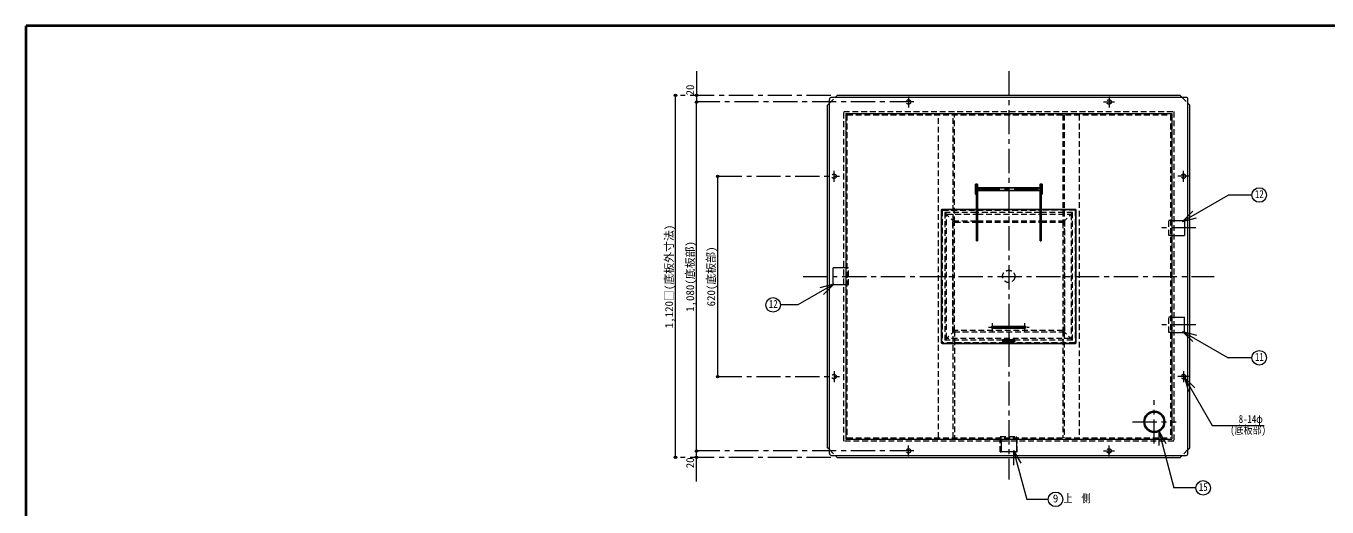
# Model space of a CAD drawing. Units: millimetres at full size, sheet at 1:15; details may follow other scales. Extents: x -3184 to 2891, y -2037 to 2178.
# Drawn here: x -3184 to 837, y 689 to 2178 of the extents above; entities that cross this region are included whole.
import ezdxf
from ezdxf.enums import TextEntityAlignment as Align

# ---------------------------------------------------------------- set-up
doc = ezdxf.new("R2010")
doc.units = ezdxf.units.MM
doc.header["$LTSCALE"] = 15
doc.header["$PDMODE"] = 32
doc.header["$PDSIZE"] = 7.5
doc.linetypes.add('CHAIN1', pattern=[8, 5, -1, 1, -1])
doc.linetypes.add('DASHED1', pattern=[1.8, 1.2, -0.6])
doc.layers.add('0-0', color=7, linetype='Continuous', lineweight=18)
doc.styles.add('ＭＳ ゴシック', font='')
doc.styles.get('ＭＳ ゴシック').set_extended_font_data('MS Gothic')

msp = doc.modelspace()

# ---------------------------------------------------------------- linework, layer by layer
at = {"layer": '0-0', "color": 1, "lineweight": 40}
for p in [(-3184.2, -2037.13), (2890.8, 2177.87)]:
    msp.add_line(p, (-3184.2, 2177.87), dxfattribs=at)
at = {"layer": '0-0', "color": 4, "lineweight": 9}
for p, q in [((-1111.7, 2037.87), (-1111.7, 1942.87)), ((-1176.7, 842.87), (-1176.7, 1962.87)), ((-1111.7, 862.87), (-1111.7, 1942.87)), ((-700.7, 1938.87), (-706.7, 1932.87)), ((-706.7, 872.87), (-706.7, 1932.87)), ((-700.7, 854.87), (-700.7, 1950.87)), ((401.3, 1956.87), (-694.7, 1956.87)), ((-682.7, 1956.87), (-676.7, 1962.87)), ((383.3, 1962.87), (-676.7, 1962.87)), ((389.3, 1956.87), (383.3, 1962.87)), ((407.3, 854.87), (407.3, 1950.87)), ((407.3, 1938.87), (413.3, 1932.87)), ((413.3, 872.87), (413.3, 1932.87)), ((-1046.7, 1712.87), (-1046.7, 1092.87)), ((-166.09, 1205.37), (-161.7, 1205.37)), ((-131.7, 1205.37), (-127.32, 1205.37)), ((-1111.7, 767.87), (-1111.7, 862.87)), ((-700.7, 866.87), (-706.7, 872.87)), ((-694.7, 848.87), (401.3, 848.87)), ((-682.7, 848.87), (-676.7, 842.87)), ((389.3, 848.87), (383.3, 842.87)), ((407.3, 866.87), (413.3, 872.87)), ((-676.7, 842.87), (383.3, 842.87))]:
    msp.add_line(p, q, dxfattribs=at)
at = {"layer": '0-0', "color": 4, "linetype": 'CHAIN1', "lineweight": 9}
for p, q in [((-146.7, 2037.87), (-146.7, 773.87)), ((-696.7, 1962.87), (-1176.7, 1962.87)), ((-439.7, 1942.87), (-1111.7, 1942.87)), ((-456.7, 1959.87), (-456.7, 1925.87)), ((146.3, 1942.87), (180.3, 1942.87)), ((163.3, 1959.87), (163.3, 1925.87)), ((-686.7, 1695.87), (-686.7, 1729.87)), ((393.3, 1695.87), (393.3, 1729.87)), ((-1046.7, 1712.87), (-669.7, 1712.87)), ((410.3, 1712.87), (376.3, 1712.87)), ((-249.7, 1672.87), (-43.7, 1672.87)), ((431.3, 1552.87), (313.3, 1552.87)), ((-781.7, 1402.87), (488.3, 1402.87)), ((-196.7, 1232.37), (-196.7, 1258.37)), ((-96.7, 1232.37), (-96.7, 1258.37)), ((431.3, 1252.87), (313.3, 1252.87)), ((-209.7, 1245.37), (-83.7, 1245.37)), ((-1046.7, 1092.87), (-669.7, 1092.87)), ((-686.7, 1109.87), (-686.7, 1075.87)), ((410.3, 1092.87), (376.3, 1092.87)), ((393.3, 1109.87), (393.3, 1075.87)), ((303.3, 885.37), (303.3, 1020.37)), ((235.8, 952.87), (370.8, 952.87)), ((-439.7, 862.87), (-1111.7, 862.87)), ((-456.7, 845.87), (-456.7, 879.87)), ((146.3, 862.87), (180.3, 862.87)), ((163.3, 845.87), (163.3, 879.87)), ((-696.7, 842.87), (-1176.7, 842.87))]:
    msp.add_line(p, q, dxfattribs=at)
at = {"layer": '0-0', "color": 4, "linetype": 'DASHED1', "lineweight": 9}
for p, q in [((-700.7, 1938.87), (-682.7, 1956.87)), ((389.3, 1956.87), (407.3, 1938.87)), ((-656.7, 1912.87), (363.3, 1912.87)), ((-646.7, 1902.87), (353.3, 1902.87)), ((-364.2, 902.87), (-364.2, 1902.87)), ((-318.2, 902.87), (-318.2, 1902.87)), ((-314.2, 1570.37), (-314.2, 1902.87)), ((20.8, 1902.87), (20.8, 1570.37)), ((24.8, 1902.87), (24.8, 902.87)), ((70.8, 1902.87), (70.8, 902.87)), ((353.3, 1902.87), (353.3, 902.87)), ((363.3, 1912.87), (363.3, 892.87)), ((-339.2, 1595.37), (-246.7, 1595.37)), ((-339.2, 1210.37), (-339.2, 1595.37)), ((-319.2, 1575.37), (-246.7, 1575.37)), ((-319.2, 1230.37), (-319.2, 1575.37)), ((-243.7, 1595.37), (-49.7, 1595.37)), ((-243.7, 1575.37), (-49.7, 1575.37)), ((-46.7, 1595.37), (45.8, 1595.37)), ((45.8, 1595.37), (45.8, 1210.37)), ((348.3, 1529.37), (348.3, 1576.37)), ((357.3, 1576.37), (348.3, 1576.37)), ((357.3, 1529.37), (348.3, 1529.37)), ((-641.7, 1376.37), (-650.7, 1376.37)), ((357.3, 1276.37), (348.3, 1276.37)), ((348.3, 1229.37), (348.3, 1276.37)), ((45.8, 1210.37), (-339.2, 1210.37)), ((25.8, 1230.37), (-319.2, 1230.37)), ((-314.2, 1235.37), (-314.2, 902.87)), ((20.8, 1235.37), (20.8, 902.87)), ((357.3, 1229.37), (348.3, 1229.37)), ((-173.2, 907.87), (-120.2, 907.87)), ((-173.2, 859.87), (-173.2, 907.87)), ((-170.2, 898.87), (-170.2, 907.87)), ((-123.2, 898.87), (-123.2, 907.87)), ((-120.2, 859.87), (-120.2, 907.87)), ((-700.7, 866.87), (-682.7, 848.87)), ((-173.2, 859.87), (-170.2, 859.87)), ((-123.2, 859.87), (-120.2, 859.87)), ((407.3, 866.87), (389.3, 848.87))]:
    msp.add_line(p, q, dxfattribs=at)
at = {"layer": '0-0'}
for p, q in [((-650.7, 1906.87), (357.3, 1906.87)), ((357.3, 1906.87), (357.3, 898.87)), ((390.19, 1572.96), (531.8, 1654.72)), ((605.02, 1654.72), (531.8, 1654.72)), ((357.3, 1576.37), (396.3, 1576.37)), ((390.19, 1572.96), (422.01, 1604.78)), ((390.19, 1572.96), (433.66, 1584.61)), ((396.3, 1576.37), (396.3, 1529.37)), ((357.3, 1529.37), (396.3, 1529.37)), ((-689.7, 1376.37), (-689.7, 1429.37)), ((-650.7, 1429.37), (-689.7, 1429.37)), ((-687.5, 1379.17), (-799.01, 1314.79)), ((-687.5, 1379.17), (-730.97, 1367.52)), ((-687.5, 1379.17), (-719.32, 1347.35)), ((-650.7, 1376.37), (-689.7, 1376.37)), ((-799.01, 1314.79), (-852.45, 1314.79)), ((357.3, 1276.37), (396.3, 1276.37)), ((396.3, 1229.37), (396.3, 1276.37)), ((-163.2, 1207.12), (-130.2, 1207.12)), ((357.3, 1229.37), (396.3, 1229.37)), ((390.19, 1232.78), (422.01, 1200.96)), ((390.19, 1232.78), (433.66, 1221.13)), ((390.19, 1232.78), (531.8, 1151.02)), ((-163.2, 1200.62), (-130.2, 1200.62)), ((605.02, 1151.02), (531.8, 1151.02)), ((396.83, 1090.36), (408.48, 1046.89)), ((396.83, 1090.36), (482.58, 941.83)), ((396.83, 1090.36), (428.65, 1058.54)), ((482.58, 941.83), (643.03, 941.83)), ((-170.2, 898.87), (-170.2, 859.87)), ((-123.2, 898.87), (-123.2, 859.87)), ((316.72, 924.67), (316.72, 879.67)), ((316.72, 924.67), (339.22, 885.7)), ((316.72, 924.67), (363.98, 748.27)), ((-123.2, 859.87), (-170.2, 859.87)), ((-131.52, 864.06), (-131.52, 819.06)), ((-131.52, 864.06), (-109.02, 825.09)), ((-131.52, 864.06), (-91.03, 712.97)), ((431.7, 748.27), (363.98, 748.27)), ((-24.52, 712.97), (-91.03, 712.97))]:
    msp.add_line(p, q, dxfattribs=at)
at = {"layer": '0-0', "color": 5, "lineweight": 25}
for p, q in [((-243.7, 1687.87), (-249.7, 1687.87)), ((-246.7, 1512.87), (-246.7, 1687.87)), ((-243.7, 1512.87), (-243.7, 1687.87)), ((-49.7, 1677.37), (-243.7, 1677.37)), ((-49.7, 1668.37), (-243.7, 1668.37)), ((-46.7, 1512.87), (-46.7, 1687.87)), ((-352.2, 1610.37), (-246.7, 1610.37)), ((-243.7, 1610.37), (-49.7, 1610.37)), ((58.8, 1610.37), (-46.7, 1610.37)), ((-354.2, 1608.37), (-354.2, 1197.37)), ((60.8, 1608.37), (60.8, 1197.37)), ((-243.7, 1552.87), (-246.7, 1552.87)), ((-49.7, 1552.87), (-46.7, 1552.87)), ((-243.7, 1512.87), (-246.7, 1512.87)), ((-49.7, 1512.87), (-46.7, 1512.87)), ((-196.7, 1248.37), (-96.7, 1248.37)), ((-196.7, 1242.37), (-96.7, 1242.37)), ((58.8, 1195.37), (-352.2, 1195.37)), ((-131.7, 1202.37), (-161.7, 1202.37)), ((-131.7, 1205.37), (-131.7, 1202.37))]:
    msp.add_line(p, q, dxfattribs=at)
at = {"layer": '0-0', "linetype": 'DASHED1'}
for p, q in [((-249.7, 1677.37), (-243.7, 1677.37)), ((-249.7, 1668.37), (-243.7, 1668.37)), ((-49.7, 1677.37), (-43.7, 1677.37)), ((-49.7, 1668.37), (-43.7, 1668.37)), ((-352.2, 1607.37), (-352.2, 1198.37)), ((-351.2, 1608.37), (-246.7, 1608.37)), ((-344.2, 1600.37), (-314.2, 1570.37)), ((-344.2, 1600.37), (-344.2, 1205.37)), ((-246.7, 1600.37), (-344.2, 1600.37)), ((-243.7, 1608.37), (-49.7, 1608.37)), ((-49.7, 1600.37), (-243.7, 1600.37)), ((-243.7, 1570.37), (-49.7, 1570.37)), ((57.8, 1608.37), (-46.7, 1608.37)), ((50.8, 1600.37), (-46.7, 1600.37)), ((20.8, 1570.37), (50.8, 1600.37)), ((50.8, 1205.37), (50.8, 1600.37)), ((58.8, 1607.37), (58.8, 1198.37)), ((-344.2, 1205.37), (-314.2, 1235.37)), ((20.8, 1235.37), (-314.2, 1235.37)), ((50.8, 1205.37), (20.8, 1235.37)), ((57.8, 1197.37), (-351.2, 1197.37)), ((-166.09, 1205.37), (-344.2, 1205.37)), ((-152.7, 1202.37), (-152.7, 1205.37)), ((-140.7, 1202.37), (-140.7, 1205.37)), ((50.8, 1205.37), (-127.32, 1205.37))]:
    msp.add_line(p, q, dxfattribs=at)
at = {"layer": '0-0', "color": 4, "linetype": 'DASHED1', "lineweight": 9}
for points in [[(363.3, 892.87), (-656.7, 892.87), (-656.7, 1912.87)], [(-646.7, 1902.87), (-646.7, 902.87), (353.3, 902.87)], [(-46.7, 1575.37), (25.8, 1575.37), (25.8, 1230.37)], [(-641.7, 1376.37), (-641.7, 1429.37), (-650.7, 1429.37)]]:
    msp.add_lwpolyline(points, dxfattribs=at)
at = {"layer": '0-0'}
msp.add_lwpolyline([(-650.7, 1906.87), (-650.7, 898.87), (357.3, 898.87)], dxfattribs=at)
at = {"layer": '0-0', "color": 5, "lineweight": 25}
for points in [[(-246.7, 1657.87), (-249.7, 1657.87), (-249.7, 1687.87)], [(-49.7, 1512.87), (-49.7, 1687.87), (-43.7, 1687.87)], [(-46.7, 1657.87), (-43.7, 1657.87), (-43.7, 1687.87)], [(-131.7, 1205.37), (-161.7, 1205.37), (-161.7, 1202.37)]]:
    msp.add_lwpolyline(points, dxfattribs=at)
at = {"layer": '0-0', "linetype": 'DASHED1'}
for points in [[(-314.2, 1235.37), (-314.2, 1570.37), (-246.7, 1570.37)], [(-46.7, 1570.37), (20.8, 1570.37), (20.8, 1235.37)]]:
    msp.add_lwpolyline(points, dxfattribs=at)
at = {"layer": '0-0', "color": 4, "linetype": 'DASHED1', "lineweight": 9}
for centre, radius in [((-456.7, 1942.87), 7), ((163.3, 1942.87), 7), ((-686.7, 1712.87), 7), ((393.3, 1712.87), 7), ((-146.7, 1402.87), 19), ((-686.7, 1092.87), 7), ((393.3, 1092.87), 7), ((-456.7, 862.87), 7), ((163.3, 862.87), 7)]:
    msp.add_circle(centre, radius, dxfattribs=at)
at = {"layer": '0-0'}
for centre in [(627.52, 1654.72), (-874.95, 1314.79), (627.52, 1151.02), (454.2, 748.27), (-2.02, 712.97)]:
    msp.add_circle(centre, 22.5, dxfattribs=at)
at = {"layer": '0-0', "color": 5, "lineweight": 25}
for radius in [32.5, 30.25]:
    msp.add_circle((303.3, 952.87), radius, dxfattribs=at)
at = {"layer": '0-0', "color": 4, "lineweight": 9}
for centre, start, end in [((-694.7, 1950.87), 90, 180), ((401.3, 1950.87), 0, 90), ((-694.7, 854.87), 180, 270), ((401.3, 854.87), 270, 0)]:
    msp.add_arc(centre, 6, start, end, dxfattribs=at)
at = {"layer": '0-0', "color": 5, "lineweight": 25}
for centre, radius, start, end in [((-352.2, 1608.37), 2, 90, 180), ((58.8, 1608.37), 2, 0, 90), ((-196.7, 1245.37), 3, 90, 270), ((-96.7, 1245.37), 3, 270, 90), ((-352.2, 1197.37), 2, 180, 270), ((58.8, 1197.37), 2, 270, 0)]:
    msp.add_arc(centre, radius, start, end, dxfattribs=at)
at = {"layer": '0-0', "linetype": 'DASHED1'}
for centre, radius, start, end in [((-351.2, 1607.37), 1, 90, 180), ((57.8, 1607.37), 1, 0, 90), ((-196.7, 1245.37), 3, 270, 90), ((-96.7, 1245.37), 3, 90, 270), ((-351.2, 1198.37), 1, 180, 270), ((57.8, 1198.37), 1, 270, 0)]:
    msp.add_arc(centre, radius, start, end, dxfattribs=at)
at = {"layer": '0-0'}
for centre, start, end in [((-163.2, 1203.87), 90, 270), ((-130.2, 1203.87), 270, 90)]:
    msp.add_arc(centre, 3.25, start, end, dxfattribs=at)
at = {"layer": '0-0', "color": 1}
for p in [(-1176.7, 1962.87), (-1111.7, 1962.87), (-1111.7, 1942.87), (-1046.7, 1712.87), (-1046.7, 1092.87), (-1176.7, 842.87), (-1111.7, 862.87), (-1111.7, 842.87)]:
    msp.add_point(p, dxfattribs=at)

# ---------------------------------------------------------------- texts
at = {"layer": '0-0', "style": 'ＭＳ ゴシック'}
for s, p in [('20', (-1111.7, 1962.87)), ('1,120□(底板外寸法)', (-1176.7, 1242.56)), ('1,080(底板部)', (-1111.7, 1293.18)), ('620(底板部)', (-1046.7, 1310.06)), ('20', (-1111.7, 809.12))]:
    msp.add_text(s, height=24.74, rotation=90, dxfattribs=at).set_placement(p, align=Align.BOTTOM_LEFT)
at = {"layer": '0-0', "style": 'ＭＳ ゴシック', "width": 0.8}
for s, p in [('12', (614.4, 1637.84)), ('12', (-888.08, 1297.91)), ('11', (614.4, 1134.15)), ('8-14φ', (564.28, 941.83)), ('(底板部)', (538.03, 908.08)), ('上\u3000側', (22.98, 696.1)), ('15', (441.08, 731.4))]:
    msp.add_text(s, height=24.74, dxfattribs=at).set_placement(p, align=Align.BOTTOM_LEFT)
at = {"layer": '0-0', "style": 'ＭＳ ゴシック'}
msp.add_text('9', height=24.74, dxfattribs=at).set_placement((-10.46, 696.1), align=Align.BOTTOM_LEFT)

doc.saveas('drawing.dxf')
